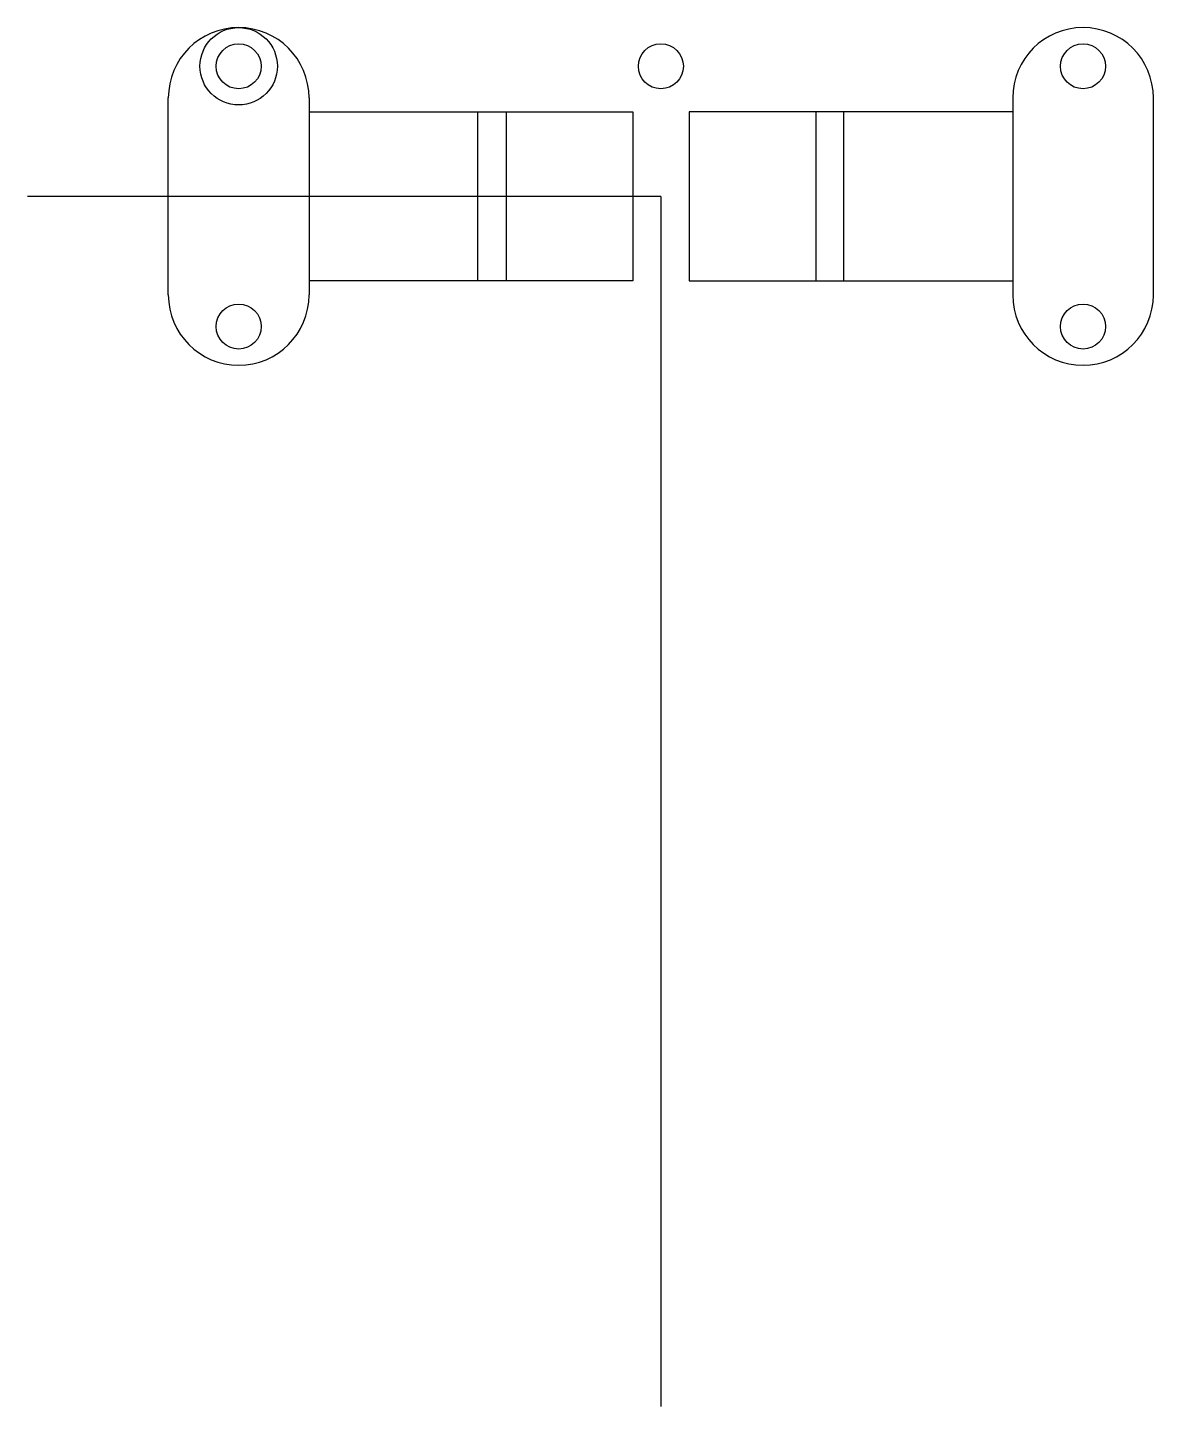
# Model space of a CAD drawing. Header units: millimetres. Extents: x -45 to 35, y -86 to 12.
import ezdxf

# ---------------------------------------------------------------- set-up
doc = ezdxf.new("R2010")
doc.units = ezdxf.units.MM
doc.layers.get('0').update_dxf_attribs({"linetype": 'CONTINUOUS'})

msp = doc.modelspace()

# ---------------------------------------------------------------- linework, layer by layer
for p, q in [((-35, -7), (-35, 7)), ((-25, 7), (-25, -7)), ((25, 7), (25, -7)), ((35, -7), (35, 7)), ((-25, 6), (-13, 6)), ((-13, -6), (-13, 6)), ((-13, 6), (-11, 6)), ((-11, 6), (-11, -6)), ((-11, 6), (-2, 6)), ((-2, 6), (-2, -6)), ((11, 6), (2, 6)), ((2, 6), (2, -6)), ((11, 6), (11, -6)), ((13, 6), (11, 6)), ((13, -6), (13, 6)), ((25, 6), (13, 6)), ((0, 0), (-45, 0)), ((0, 0), (0, -86)), ((-2, -6), (-25, -6)), ((2, -6), (25, -6))]:
    msp.add_line(p, q)
for centre, radius in [((-30, 9.25), 2.75), ((-30, 9.25), 1.6), ((0, 9.25), 1.6), ((30, 9.25), 1.6), ((-30, -9.25), 1.6), ((30, -9.25), 1.6)]:
    msp.add_circle(centre, radius)
for centre, start, end in [((-30, 7), 90, 180), ((-30, 7), 0, 90), ((30, 7), 90, 180), ((30, 7), 0, 90), ((-30, -7), 180, 270), ((-30, -7), -90, 0), ((30, -7), 180, 270), ((30, -7), -90, 0)]:
    msp.add_arc(centre, 5, start, end)

doc.saveas('drawing.dxf')
